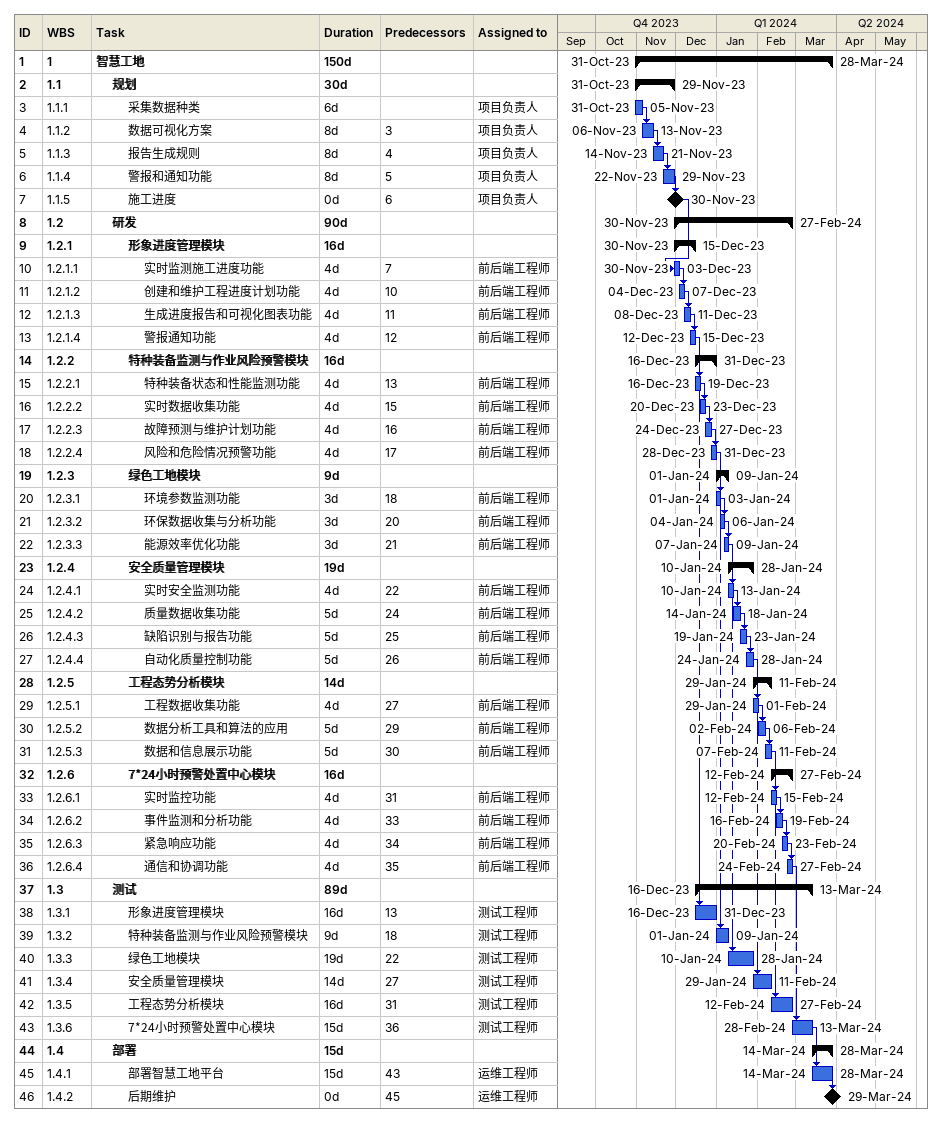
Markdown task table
| ID | WBS | Task | Duration | Start | Finish | Predecessors | Resources |
|---|---|---|---|---|---|---|---|
| 1 | 1 | **智慧工地** | 150d | 2023-10-31 | 2024-03-28 |  |  |
| 2 | 1.1 | **规划** | 30d | 2023-10-31 | 2023-11-29 |  |  |
| 3 | 1.1.1 | 采集数据种类 | 6d | 2023-10-31 | 2023-11-05 |  | 项目负责人 |
| 4 | 1.1.2 | 数据可视化方案 | 8d | 2023-11-06 | 2023-11-13 | 3 | 项目负责人 |
| 5 | 1.1.3 | 报告生成规则 | 8d | 2023-11-14 | 2023-11-21 | 4 | 项目负责人 |
| 6 | 1.1.4 | 警报和通知功能 | 8d | 2023-11-22 | 2023-11-29 | 5 | 项目负责人 |
| 7 | 1.1.5 | 施工进度 | 0d | 2023-11-30 | 2023-11-30 | 6 | 项目负责人 |
| 8 | 1.2 | **研发** | 90d | 2023-11-30 | 2024-02-27 |  |  |
| 9 | 1.2.1 | **形象进度管理模块** | 16d | 2023-11-30 | 2023-12-15 |  |  |
| 10 | 1.2.1.1 | 实时监测施工进度功能 | 4d | 2023-11-30 | 2023-12-03 | 7 | 前后端工程师 |
| 11 | 1.2.1.2 | 创建和维护工程进度计划功能 | 4d | 2023-12-04 | 2023-12-07 | 10 | 前后端工程师 |
| 12 | 1.2.1.3 | 生成进度报告和可视化图表功能 | 4d | 2023-12-08 | 2023-12-11 | 11 | 前后端工程师 |
| 13 | 1.2.1.4 | 警报通知功能 | 4d | 2023-12-12 | 2023-12-15 | 12 | 前后端工程师 |
| 14 | 1.2.2 | **特种装备监测与作业风险预警模块** | 16d | 2023-12-16 | 2023-12-31 |  |  |
| 15 | 1.2.2.1 | 特种装备状态和性能监测功能 | 4d | 2023-12-16 | 2023-12-19 | 13 | 前后端工程师 |
| 16 | 1.2.2.2 | 实时数据收集功能 | 4d | 2023-12-20 | 2023-12-23 | 15 | 前后端工程师 |
| 17 | 1.2.2.3 | 故障预测与维护计划功能 | 4d | 2023-12-24 | 2023-12-27 | 16 | 前后端工程师 |
| 18 | 1.2.2.4 | 风险和危险情况预警功能 | 4d | 2023-12-28 | 2023-12-31 | 17 | 前后端工程师 |
| 19 | 1.2.3 | **绿色工地模块** | 9d | 2024-01-01 | 2024-01-09 |  |  |
| 20 | 1.2.3.1 | 环境参数监测功能 | 3d | 2024-01-01 | 2024-01-03 | 18 | 前后端工程师 |
| 21 | 1.2.3.2 | 环保数据收集与分析功能 | 3d | 2024-01-04 | 2024-01-06 | 20 | 前后端工程师 |
| 22 | 1.2.3.3 | 能源效率优化功能 | 3d | 2024-01-07 | 2024-01-09 | 21 | 前后端工程师 |
| 23 | 1.2.4 | **安全质量管理模块** | 19d | 2024-01-10 | 2024-01-28 |  |  |
| 24 | 1.2.4.1 | 实时安全监测功能 | 4d | 2024-01-10 | 2024-01-13 | 22 | 前后端工程师 |
| 25 | 1.2.4.2 | 质量数据收集功能 | 5d | 2024-01-14 | 2024-01-18 | 24 | 前后端工程师 |
| 26 | 1.2.4.3 | 缺陷识别与报告功能 | 5d | 2024-01-19 | 2024-01-23 | 25 | 前后端工程师 |
| 27 | 1.2.4.4 | 自动化质量控制功能 | 5d | 2024-01-24 | 2024-01-28 | 26 | 前后端工程师 |
| 28 | 1.2.5 | **工程态势分析模块** | 14d | 2024-01-29 | 2024-02-11 |  |  |
| 29 | 1.2.5.1 | 工程数据收集功能 | 4d | 2024-01-29 | 2024-02-01 | 27 | 前后端工程师 |
| 30 | 1.2.5.2 | 数据分析工具和算法的应用 | 5d | 2024-02-02 | 2024-02-06 | 29 | 前后端工程师 |
| 31 | 1.2.5.3 | 数据和信息展示功能 | 5d | 2024-02-07 | 2024-02-11 | 30 | 前后端工程师 |
| 32 | 1.2.6 | **7*24小时预警处置中心模块** | 16d | 2024-02-12 | 2024-02-27 |  |  |
| 33 | 1.2.6.1 | 实时监控功能 | 4d | 2024-02-12 | 2024-02-15 | 31 | 前后端工程师 |
| 34 | 1.2.6.2 | 事件监测和分析功能 | 4d | 2024-02-16 | 2024-02-19 | 33 | 前后端工程师 |
| 35 | 1.2.6.3 | 紧急响应功能 | 4d | 2024-02-20 | 2024-02-23 | 34 | 前后端工程师 |
| 36 | 1.2.6.4 | 通信和协调功能 | 4d | 2024-02-24 | 2024-02-27 | 35 | 前后端工程师 |
| 37 | 1.3 | **测试** | 89d | 2023-12-16 | 2024-03-13 |  |  |
| 38 | 1.3.1 | 形象进度管理模块 | 16d | 2023-12-16 | 2023-12-31 | 13 | 测试工程师 |
| 39 | 1.3.2 | 特种装备监测与作业风险预警模块 | 9d | 2024-01-01 | 2024-01-09 | 18 | 测试工程师 |
| 40 | 1.3.3 | 绿色工地模块 | 19d | 2024-01-10 | 2024-01-28 | 22 | 测试工程师 |
| 41 | 1.3.4 | 安全质量管理模块 | 14d | 2024-01-29 | 2024-02-11 | 27 | 测试工程师 |
| 42 | 1.3.5 | 工程态势分析模块 | 16d | 2024-02-12 | 2024-02-27 | 31 | 测试工程师 |
| 43 | 1.3.6 | 7*24小时预警处置中心模块 | 15d | 2024-02-28 | 2024-03-13 | 36 | 测试工程师 |
| 44 | 1.4 | **部署** | 15d | 2024-03-14 | 2024-03-28 |  |  |
| 45 | 1.4.1 | 部署智慧工地平台 | 15d | 2024-03-14 | 2024-03-28 | 43 | 运维工程师 |
| 46 | 1.4.2 | 后期维护 | 0d | 2024-03-29 | 2024-03-29 | 45 | 运维工程师 |
